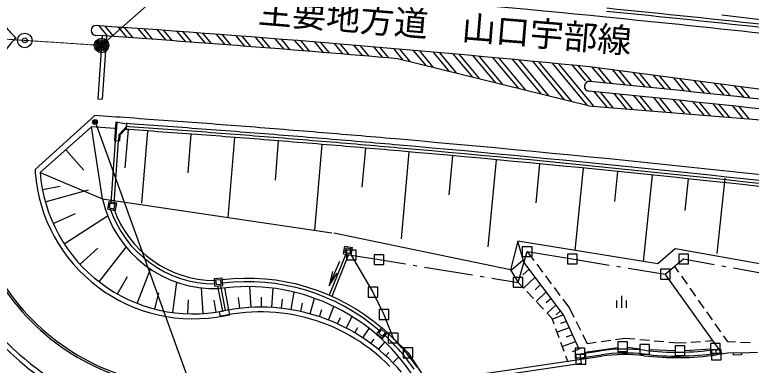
# Model space of a CAD drawing. Units: millimetres, scale not verified. Extents: x 40000 to 680000, y 20000 to 380000.
# Drawn here: x 265734 to 341502, y 248726 to 284846 of the extents above; entities that cross this region are included whole.
import ezdxf
from ezdxf.enums import TextEntityAlignment as Align

# ---------------------------------------------------------------- set-up
doc = ezdxf.new("R2010")
doc.units = ezdxf.units.MM
doc.header["$LTSCALE"] = 1000
doc.header["$PDMODE"] = 32
doc.header["$PDSIZE"] = 500
doc.linetypes.add('CHAIN', pattern=[18.5, 12, -1.5, 3.5, -1.5])
for name, color, linetype, lineweight in [('M-BGD', 7, 'Continuous', 25), ('M-BMK', 2, 'CHAIN', 13), ('M-BMK-HTXT', 7, 'Continuous', 13), ('M-BMK-ROW', 30, 'Continuous', 25), ('M-BMK-SRVR', 3, 'Continuous', 25), ('M-STR-STRC', 7, 'Continuous', 25), ('M-STR-STRD', 7, 'Continuous', 25)]:
    doc.layers.add(name, color=color, linetype=linetype, lineweight=lineweight)
doc.styles.add('ＭＳ ゴシック', font='')
doc.styles.get('ＭＳ ゴシック').set_extended_font_data('MS Gothic')

msp = doc.modelspace()

# ---------------------------------------------------------------- linework, layer by layer
at = {"layer": 'M-BGD'}
for p, q in [((338464, 284846), (365628, 281451)), ((267826, 268911), (273986, 274456)), ((276167, 274303), (273986, 274456)), ((276133, 273808), (275999, 271899)), ((276225, 273698), (276099, 271892)), ((276133, 273808), (277241, 273594)), ((277241, 273694), (277182, 273129)), ((268341, 268604), (273625, 273277)), ((274756, 265864), (273625, 273277)), ((277199, 273296), (276440, 272470)), ((277182, 273129), (276537, 272428)), ((277389, 273015), (277075, 269085)), ((279379, 272873), (278761, 265430)), ((276440, 272470), (276398, 271871)), ((276537, 272428), (276498, 271864)), ((283861, 272545), (283542, 268556)), ((288346, 272205), (287662, 263953)), ((275645, 265415), (276099, 271892)), ((275963, 265366), (276418, 271869)), ((275999, 271899), (276498, 271864)), ((292834, 271852), (292511, 267815)), ((297318, 271487), (296583, 262632)), ((270983, 270941), (272853, 268826)), ((301801, 271111), (301456, 267075)), ((306283, 270721), (305491, 261756)), ((310764, 270320), (310398, 266287)), ((315243, 269907), (314403, 260947)), ((319722, 269482), (319334, 265451)), ((324200, 269045), (323356, 260537)), ((268341, 268604), (274756, 265864)), ((327748, 268690), (327434, 265589)), ((331295, 268327), (330374, 259421)), ((335013, 267939), (334667, 264668)), ((338779, 267989), (337946, 260256)), ((268577, 266842), (270395, 267191)), ((268878, 265562), (273336, 266809)), ((274756, 265864), (298344, 262371)), ((275309, 264810), (275432, 265601)), ((275432, 265601), (276222, 265477)), ((275480, 264935), (275557, 265429)), ((275557, 265429), (276051, 265352)), ((275974, 264858), (276051, 265352)), ((276099, 264687), (276222, 265477)), ((275309, 264810), (276099, 264687)), ((275480, 264935), (275974, 264858)), ((269692, 263320), (271991, 264357)), ((270834, 261226), (275293, 264116)), ((316731, 258576), (298546, 262354)), ((317501, 261530), (316731, 258576)), ((331893, 259172), (317501, 261530)), ((318104, 259346), (317501, 261530)), ((272459, 259129), (274271, 260793)), ((274413, 257332), (277187, 260910)), ((299568, 260216), (299697, 261005)), ((299697, 261005), (300487, 260877)), ((299740, 260340), (299821, 260833)), ((299821, 260833), (300314, 260753)), ((300234, 260259), (300314, 260753)), ((300358, 260087), (300487, 260877)), ((333719, 260752), (331893, 259172)), ((333719, 260752), (342926, 259116)), ((271737, 260031), (271747, 260021)), ((299798, 260178), (298064, 255954)), ((300078, 260133), (298371, 255819)), ((299568, 260216), (300358, 260087)), ((299740, 260340), (300234, 260259)), ((318448, 260443), (319128, 259531)), ((298070, 256924), (299161, 259458)), ((318042, 259569), (316788, 258481)), ((322175, 253908), (318104, 259346)), ((319427, 259131), (320024, 258329)), ((278337, 255105), (279714, 258626)), ((316731, 258576), (317519, 257264)), ((318639, 258630), (317997, 258030)), ((333607, 258914), (334030, 258312)), ((276295, 256078), (277320, 257884)), ((286272, 257671), (287070, 257733)), ((286335, 256873), (286272, 257671)), ((287129, 256936), (287066, 257733)), ((319269, 257789), (318069, 256667)), ((320323, 257928), (320921, 257126)), ((338537, 249876), (332673, 258080)), ((334317, 257902), (334892, 257084)), ((281988, 254160), (282408, 257281)), ((286335, 256873), (287133, 256936)), ((286434, 257533), (286932, 257572)), ((286473, 257034), (286434, 257533)), ((286473, 257034), (286971, 257074)), ((286600, 256894), (287104, 254308)), ((286901, 256918), (287398, 254367)), ((286971, 257074), (286932, 257572)), ((318064, 256686), (317519, 257264)), ((319834, 257035), (319271, 256509)), ((280134, 254523), (280568, 256200)), ((285130, 254053), (284956, 256697)), ((287751, 254432), (287352, 256703)), ((290040, 254692), (289928, 256834)), ((292184, 254684), (292304, 256665)), ((294171, 254458), (294472, 256262)), ((319094, 255596), (318407, 256323)), ((320398, 256281), (319362, 255312)), ((321220, 256726), (321818, 255924)), ((335179, 256675), (335754, 255856)), ((283556, 254028), (283606, 255477)), ((286447, 254195), (286262, 255420)), ((288892, 254597), (288766, 255703)), ((291113, 254718), (291117, 255751)), ((293181, 254597), (293288, 255544)), ((296122, 254025), (296569, 255632)), ((320904, 255605), (320413, 255146)), ((322116, 255523), (322796, 254612)), ((327644, 255396), (327644, 254646)), ((328144, 255895), (328144, 254645)), ((328644, 255395), (328644, 254645)), ((336041, 255447), (336616, 254629)), ((295152, 254267), (295342, 255121)), ((298018, 253389), (298570, 254787)), ((320124, 254505), (319437, 255232)), ((321410, 254929), (320514, 254091)), ((322796, 254612), (323259, 253686)), ((287766, 254438), (286785, 254247)), ((286890, 253707), (286785, 254247)), ((287871, 253899), (286890, 253707)), ((287871, 253898), (287766, 254438)), ((297078, 253732), (297330, 254484)), ((321012, 253564), (320467, 254142)), ((322175, 253908), (321038, 253492)), ((321864, 254323), (321436, 253924)), ((323791, 250378), (322175, 253908)), ((336903, 254220), (337478, 253401)), ((298938, 252998), (299233, 253644)), ((299836, 252558), (300455, 253744)), ((303480, 253482), (303483, 253483)), ((321235, 252956), (321012, 253564)), ((322478, 253246), (321883, 253029)), ((323482, 253239), (323929, 252345)), ((300709, 252072), (301029, 252612)), ((301556, 251540), (302206, 252517)), ((302966, 252014), (303491, 252617)), ((303177, 252029), (303506, 252406)), ((303491, 252617), (304094, 252092)), ((303506, 252406), (303883, 252077)), ((321750, 251547), (321406, 252486)), ((322781, 252585), (321537, 252130)), ((337765, 252992), (338340, 252174)), ((302966, 252014), (303569, 251489)), ((303177, 252029), (303554, 251700)), ((303554, 251700), (303883, 252077)), ((303569, 251489), (304094, 252092)), ((323108, 251869), (322457, 251631)), ((324153, 251897), (324616, 250972)), ((338627, 251764), (339050, 251162)), ((302374, 250965), (302700, 251403)), ((303160, 250348), (303806, 251126)), ((322265, 250138), (321921, 251078)), ((323436, 251153), (322076, 250656)), ((324616, 250972), (325562, 251109)), ((326057, 251180), (327046, 251324)), ((327541, 251395), (328487, 251532)), ((328487, 251532), (329529, 251437)), ((330027, 251392), (331023, 251301)), ((331521, 251255), (332517, 251164)), ((333015, 251119), (334057, 251024)), ((334057, 251024), (334798, 251078)), ((335296, 251115), (336294, 251189)), ((336792, 251226), (337533, 251281)), ((339050, 251162), (339884, 251129)), ((340383, 251109), (341383, 251068)), ((323791, 250378), (323079, 250118)), ((323889, 249896), (326008, 250209)), ((337833, 250360), (337913, 249806)), ((342144, 250042), (341313, 250023)), ((303913, 249689), (304229, 250032)), ((304630, 248993), (305241, 249589)), ((308068, 246994), (326090, 249655)), ((322659, 249060), (322437, 249669)), ((324029, 248946), (323889, 249896)), ((323948, 249500), (326066, 249813)), ((339089, 249964), (337397, 249736)), ((341313, 250023), (339089, 249963)), ((307951, 246572), (324029, 248946))]:
    msp.add_line(p, q, dxfattribs=at)
for points in [[(305351, 272008), (304855, 272051), (304359, 272095), (303863, 272138), (303367, 272181), (302871, 272223), (302375, 272266), (301879, 272308), (301383, 272351), (300887, 272393), (300391, 272435), (299895, 272476), (299399, 272518), (298902, 272560), (298406, 272601), (297910, 272642), (297414, 272683), (296918, 272724), (296422, 272765), (295926, 272806), (295429, 272846), (294933, 272887), (294437, 272927), (293941, 272967), (293445, 273007), (292948, 273047), (292452, 273086), (291956, 273126), (291459, 273165), (290963, 273204), (290467, 273243), (289971, 273282), (289474, 273321), (288978, 273359), (288482, 273398), (287985, 273436), (287489, 273474), (286992, 273512), (286496, 273550), (286000, 273588), (285503, 273625), (285007, 273663), (284510, 273700), (284014, 273737), (283517, 273774), (283021, 273811), (282524, 273847), (282028, 273884), (281531, 273920), (281035, 273956), (280538, 273992), (280042, 274028), (279545, 274064), (279049, 274100), (278552, 274135), (278056, 274170), (277559, 274206), (277062, 274241), (276566, 274276), (276167, 274303)], [(305299, 271410), (304803, 271454), (304307, 271497), (303811, 271540), (303315, 271583), (302819, 271625), (302324, 271668), (301828, 271710), (301332, 271753), (300836, 271795), (300340, 271837), (299844, 271879), (299348, 271920), (298852, 271962), (298357, 272003), (297861, 272044), (297365, 272085), (296869, 272126), (296373, 272167), (295877, 272208), (295381, 272248), (294885, 272289), (294389, 272329), (293893, 272369), (293396, 272409), (292900, 272449), (292404, 272488), (291908, 272528), (291412, 272567), (290916, 272606), (290420, 272645), (289924, 272684), (289428, 272723), (288931, 272761), (288435, 272800), (287939, 272838), (287443, 272876), (286947, 272914), (286450, 272952), (285954, 272989), (285458, 273027), (284962, 273064), (284466, 273102), (283969, 273139), (283473, 273176), (282977, 273212), (282480, 273249), (281984, 273285), (281488, 273322), (280991, 273358), (280495, 273394), (279999, 273430), (279502, 273466), (279006, 273501), (278510, 273537), (278013, 273572), (277517, 273607), (277234, 273627)], [(276083, 273106), (275986, 273113), (273625, 273277)], [(305246, 270813), (304751, 270856), (304255, 270899), (303759, 270942), (303264, 270985), (302768, 271028), (302272, 271070), (301777, 271113), (301281, 271155), (300785, 271197), (300290, 271239), (299794, 271281), (299298, 271322), (298802, 271364), (298307, 271405), (297811, 271446), (297315, 271488), (296819, 271528), (296324, 271569), (295828, 271610), (295332, 271650), (294836, 271691), (294340, 271731), (293844, 271771), (293348, 271811), (292853, 271850), (292357, 271890), (291861, 271929), (291365, 271969), (290869, 272008), (290373, 272047), (289877, 272086), (289381, 272124), (288885, 272163), (288389, 272201), (287893, 272240), (287397, 272278), (286901, 272316), (286405, 272353), (285909, 272391), (285413, 272429), (284917, 272466), (284421, 272503), (283925, 272540), (283429, 272577), (282932, 272614), (282436, 272651), (281940, 272687), (281444, 272723), (280948, 272760), (280452, 272796), (279955, 272831), (279459, 272867), (278963, 272903), (278467, 272938), (277971, 272973), (277474, 273009), (277096, 273035)], [(305272, 271112), (304777, 271155), (304281, 271198), (303785, 271241), (303289, 271284), (302794, 271327), (302298, 271369), (301802, 271412), (301306, 271454), (300811, 271496), (300315, 271538), (299819, 271580), (299323, 271621), (298827, 271663), (298332, 271704), (297836, 271745), (297340, 271786), (296844, 271827), (296348, 271868), (295852, 271909), (295356, 271949), (294860, 271990), (294364, 272030), (293868, 272070), (293372, 272110), (292877, 272149), (292381, 272189), (291885, 272228), (291389, 272268), (290892, 272307), (290396, 272346), (289900, 272385), (289404, 272423), (288908, 272462), (288412, 272500), (287916, 272539), (287420, 272577), (286924, 272615), (286428, 272653), (285932, 272690), (285435, 272728), (284939, 272765), (284443, 272802), (283947, 272839), (283451, 272876), (282955, 272913), (282458, 272950), (281962, 272986), (281466, 273023), (280970, 273059), (280473, 273095), (279977, 273131), (279481, 273166), (278984, 273202), (278488, 273237), (277992, 273273), (277496, 273308), (277203, 273329)], [(298434, 258401), (298070, 256924), (298893, 258203)], [(287862, 253943), (287659, 253909), (287346, 253848), (286942, 253771), (286879, 253761)], [(304311, 248606), (303874, 249042), (303423, 249462), (303185, 249673), (302713, 250070), (302228, 250451), (301731, 250816), (301222, 251164), (300702, 251495), (300171, 251808), (299629, 252104), (299079, 252381), (298519, 252640), (297951, 252880), (297375, 253101), (296792, 253302), (296203, 253484), (295608, 253646), (295008, 253789), (294404, 253911), (293796, 254013), (293185, 254095), (292571, 254156), (291956, 254197), (291339, 254218), (290723, 254217), (290107, 254197), (289491, 254155), (288878, 254094), (288267, 254011), (287862, 253943)], [(340485, 250001), (340490, 249801), (339662, 249779), (339657, 249978)]]:
    msp.add_lwpolyline(points, dxfattribs=at)
for centre, radius, start, end in [((159991, -1389395), 1682250, 84.31773, 86.07418), ((159992, -1389395), 1682850, 83.14042, 84.31776), ((159992, -1389395), 1683170, 83.14042, 84.31776), ((159992, -1389395), 1682250, 83.14046, 84.31776), ((159992, -1389395), 1667750, 82.83812, 84.99983), ((159992, -1389395), 1667150, 83.13943, 84.99983), ((284094, 269819), 27300, 178.42612, 264.26851), ((284093, 269819), 26800, 177.91581, 281.50798), ((284093, 269819), 23498, 177.91581, 281.50798), ((284093, 269819), 23300, 177.91581, 281.50798), ((159992, -1389395), 1666550, 83.13944, 84.99983), ((159992, -1389395), 1666850, 83.13944, 84.99983), ((273325, 268989), 5500, 180.81132, 184.40823), ((284093, 269819), 16300, 184.40823, 281.50798), ((284094, 269819), 15800, 184.4083, 281.50801), ((286308, 268460), 11840, 192.66419, 272.28001), ((286308, 268460), 11340, 198.15102, 270.04062), ((286308, 268460), 10990, 199.08536, 269.89811), ((289672, 236488), 21198, 49.41149, 97.01685), ((289672, 236488), 20848, 49.41919, 97.05903), ((289672, 236488), 20348, 32.78576, 98.17511), ((291037, 235718), 19000, 40.27998, 101.50801), ((289672, 236488), 20848, 34.61559, 47.22028), ((289672, 236488), 21198, 34.60272, 47.24889), ((328500, 233332), 17060, 83.18348, 98.39884), ((333841, 278013), 27940, 263.18348, 278.21278), ((328500, 233332), 16660, 83.18348, 98.39884), ((328500, 233332), 16500, 83.18348, 98.39884), ((333841, 278013), 28500, 263.18348, 278.21278), ((333841, 278013), 28340, 263.18348, 278.21278), ((278131, 265607), 24268, 222.94251, 258.64616)]:
    msp.add_arc(centre, radius, start, end, dxfattribs=at)
at = {"layer": 'M-BMK'}
msp.add_arc((159991, -1389395), 1675000, 86.07423, 93.18634, dxfattribs=at)
at = {"layer": 'M-BMK-HTXT'}
msp.add_line((315148, 317656), (274668, 281674), dxfattribs=at)
at = {"layer": 'M-BMK-ROW'}
for p, q in [((318948, 260943), (317948, 260943)), ((317948, 260943), (317948, 259943)), ((318948, 259943), (318948, 260943)), ((300858, 260587), (299858, 260587)), ((299858, 260587), (299858, 259587)), ((300358, 260087), (302579, 256259)), ((300358, 260087), (303215, 259616)), ((300858, 259587), (300858, 260587)), ((303715, 260116), (302715, 260116)), ((302715, 260116), (302715, 259116)), ((303715, 259116), (303715, 260116)), ((317519, 257264), (318448, 260443)), ((317948, 259943), (318948, 259943)), ((318448, 260443), (323081, 259680)), ((323581, 260180), (322581, 260180)), ((322581, 260180), (322581, 259180)), ((323581, 259180), (323581, 260180)), ((335033, 260183), (334033, 260183)), ((334033, 260183), (334033, 259183)), ((335033, 259183), (335033, 260183)), ((299858, 259587), (300858, 259587)), ((303215, 259616), (305926, 259170)), ((322581, 259180), (323581, 259180)), ((323081, 259680), (326877, 259059)), ((332648, 258116), (334533, 259683)), ((334033, 259183), (335033, 259183)), ((334533, 259683), (337694, 259114)), ((302715, 259116), (303715, 259116)), ((306716, 259041), (307111, 258976)), ((307900, 258846), (312834, 258034)), ((327667, 258930), (328062, 258866)), ((328851, 258736), (332648, 258116)), ((333148, 258616), (332148, 258616)), ((332148, 258616), (332148, 257616)), ((333148, 257616), (333148, 258616)), ((338481, 258972), (338875, 258902)), ((339662, 258760), (342823, 258191)), ((313623, 257904), (314018, 257840)), ((314807, 257710), (317519, 257264)), ((318019, 257764), (317019, 257764)), ((317019, 257764), (317019, 256764)), ((318019, 256764), (318019, 257764)), ((332148, 257616), (333148, 257616)), ((303079, 256759), (302079, 256759)), ((302079, 256759), (302079, 255759)), ((302579, 256259), (303715, 253958)), ((303079, 255759), (303079, 256759)), ((317019, 256764), (318019, 256764)), ((302079, 255759), (303079, 255759)), ((304215, 254458), (303215, 254458)), ((303215, 254458), (303215, 253458)), ((303715, 253958), (304664, 251531)), ((304215, 253458), (304215, 254458)), ((303215, 253458), (304215, 253458)), ((305164, 252031), (304164, 252031)), ((304164, 252031), (304164, 251031)), ((305164, 251031), (305164, 252031)), ((304164, 251031), (305164, 251031)), ((304664, 251531), (306197, 250003)), ((328761, 251142), (327761, 251142)), ((327761, 251142), (327761, 250142)), ((328761, 250142), (328761, 251142)), ((331036, 250870), (330036, 250870)), ((330036, 250870), (330036, 249870)), ((331036, 249870), (331036, 250870)), ((338318, 250959), (337318, 250959)), ((337318, 250959), (337318, 249959)), ((338318, 249959), (338318, 250959)), ((306690, 250512), (305690, 250512)), ((305690, 250512), (305690, 249512)), ((306690, 249512), (306690, 250512)), ((324374, 250495), (323374, 250495)), ((323374, 250495), (323374, 249495)), ((324369, 250068), (327766, 250569)), ((324374, 249495), (324374, 250495)), ((327761, 250142), (328761, 250142)), ((328758, 250583), (330040, 250430)), ((331036, 250350), (333680, 250245)), ((334680, 250725), (333680, 250725)), ((333680, 250725), (333680, 249725)), ((334679, 250257), (337319, 250427)), ((334680, 249725), (334680, 250725)), ((338413, 250306), (337413, 250306)), ((337413, 250306), (337413, 249306)), ((338413, 249306), (338413, 250306)), ((305690, 249512), (306690, 249512)), ((306190, 250012), (308176, 247010)), ((323374, 249495), (324374, 249495)), ((324471, 249842), (323471, 249842)), ((323471, 249842), (323471, 248842)), ((324471, 248842), (324471, 249842)), ((330036, 249870), (331036, 249870)), ((333680, 249725), (334680, 249725)), ((337318, 249959), (338318, 249959)), ((337413, 249306), (338413, 249306)), ((323471, 248842), (324471, 248842))]:
    msp.add_line(p, q, dxfattribs=at)
at = {"layer": 'M-BMK-SRVR'}
for centre, radius in [((266768, 282198), 750), ((274668, 281674), 750), ((274668, 281674), 600), ((274668, 281674), 450), ((274668, 281674), 300), ((274668, 281674), 150), ((274668, 281674), 20)]:
    msp.add_circle(centre, radius, dxfattribs=at)
for p in [(266768, 282198), (274668, 281674)]:
    msp.add_point(p, dxfattribs=at)
at = {"layer": 'M-STR-STRC'}
msp.add_line((273997, 273794), (293700, 219358), dxfattribs=at)
for radius in [150, 120, 90, 60, 30, 20]:
    msp.add_circle((273997, 273794), radius, dxfattribs=at)
msp.add_point((273997, 273794), dxfattribs=at)
at = {"layer": 'M-STR-STRD'}
for p, q in [((274381, 283699), (275268, 282635)), ((275002, 283656), (275890, 282593)), ((276385, 283561), (277275, 282496)), ((277008, 283517), (277898, 282452)), ((278393, 283420), (279284, 282354)), ((279016, 283375), (279908, 282309)), ((274737, 282672), (274290, 276187)), ((275186, 282641), (274739, 276156)), ((280403, 283276), (281293, 282209)), ((281027, 283231), (281917, 282164)), ((282413, 283130), (283307, 282062)), ((283038, 283084), (283932, 282016)), ((284428, 282981), (285323, 281912)), ((285054, 282935), (285949, 281865)), ((286445, 282830), (287338, 281760)), ((287071, 282783), (287964, 281712)), ((288462, 282676), (289359, 281604)), ((289089, 282628), (289986, 281556)), ((290483, 282520), (291381, 281447)), ((291111, 282471), (292009, 281397)), ((292506, 282361), (293403, 281286)), ((293134, 282311), (294031, 281236)), ((294530, 282199), (295430, 281123)), ((295159, 282148), (296059, 281072)), ((296558, 282035), (297459, 280957)), ((297188, 281983), (298089, 280905)), ((298588, 281868), (299488, 280789)), ((299218, 281815), (300118, 280737)), ((300598, 281722), (301521, 280618)), ((301231, 281667), (302153, 280565)), ((302639, 281542), (303557, 280444)), ((303273, 281485), (304189, 280390)), ((304683, 281359), (305673, 280172)), ((305317, 281301), (306410, 279990)), ((306726, 281173), (308054, 279585)), ((307360, 281117), (308793, 279403)), ((308768, 280992), (310435, 278998)), ((309402, 280936), (311174, 278816)), ((310811, 280809), (312810, 278413)), ((311445, 280752), (313548, 278231)), ((312855, 280623), (315180, 277829)), ((313489, 280565), (315917, 277648)), ((314898, 280435), (317545, 277246)), ((315532, 280376), (318280, 277065)), ((324743, 275473), (305113, 280310)), ((316941, 280244), (319905, 276665)), ((317575, 280184), (320639, 276484)), ((318984, 280051), (322260, 276085)), ((319618, 279990), (322993, 275904)), ((321027, 279855), (324611, 275505)), ((321660, 279794), (325256, 275430)), ((323069, 279657), (324417, 278017)), ((323703, 279595), (325051, 277954)), ((325110, 279457), (326457, 277815)), ((354912, 275483), (325137, 279453)), ((325764, 279370), (327091, 277751)), ((327216, 279176), (328497, 277610)), ((327868, 279089), (329130, 277546)), ((329318, 278896), (330536, 277402)), ((329970, 278809), (331170, 277337)), ((331418, 278616), (332576, 277192)), ((332068, 278529), (333209, 277127)), ((333515, 278336), (334615, 276980)), ((334164, 278250), (335249, 276913)), ((335608, 278057), (336654, 276765)), ((336257, 277970), (337288, 276698)), ((337700, 277778), (338693, 276548)), ((338348, 277692), (339327, 276479)), ((339788, 277500), (340732, 276328)), ((340435, 277413), (341365, 276259)), ((325316, 276923), (326637, 275316)), ((325983, 276821), (327262, 275264)), ((327354, 276720), (328641, 275150)), ((327989, 276656), (329266, 275098)), ((274290, 276187), (274739, 276156)), ((329393, 276514), (330644, 274984)), ((330027, 276449), (331267, 274933)), ((331431, 276305), (332644, 274819)), ((332065, 276240), (333266, 274767)), ((333432, 276140), (334609, 274693)), ((334103, 276028), (335264, 274602)), ((335507, 275881), (336637, 274488)), ((324743, 275473), (354621, 273000)), ((336177, 275769), (337258, 274437)), ((337545, 275665), (338631, 274323)), ((338179, 275597), (339251, 274272)), ((339582, 275446), (340622, 274159)), ((340216, 275378), (341242, 274107))]:
    msp.add_line(p, q, dxfattribs=at)
for centre, radius, start, end in [((272526, 289838), 9925, 218.71807, 227.90842), ((274083, 283218), 500, 88.30155, 268.30155), ((159991, -1389395), 1677000, 84.34852, 86.09857), ((159991, -1389395), 1676000, 85.03265, 86.09846), ((275483, 273098), 13425, 135.70794, 143.42403), ((324840, 277473), 500, 84.31773, 264.31773), ((159991, -1389395), 1675500, 82.83812, 84.35194), ((159991, -1389395), 1674500, 82.83812, 84.35194)]:
    msp.add_arc(centre, radius, start, end, dxfattribs=at)

# ---------------------------------------------------------------- texts
at = {"layer": 'M-BMK-HTXT', "style": 'ＭＳ ゴシック'}
msp.add_text('主要地方道\u3000山口宇部線', height=2566, rotation=355.306, dxfattribs=at).set_placement((310006, 283704), align=Align.MIDDLE_CENTER)

doc.saveas('drawing.dxf')
